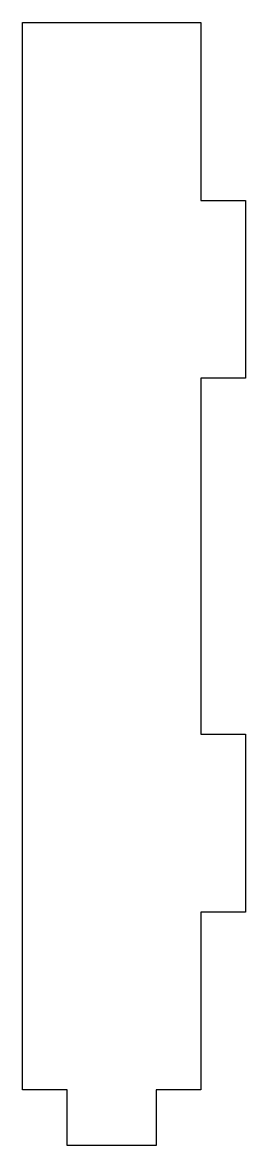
# Model space of a CAD drawing. Header units: inches. Extents: x -0.5 to 0.12, y -0.16 to 3.
import ezdxf

# ---------------------------------------------------------------- set-up
doc = ezdxf.new("R2010")
doc.units = ezdxf.units.IN
doc.layers.get('0').update_dxf_attribs({"linetype": 'CONTINUOUS'})

msp = doc.modelspace()

# ---------------------------------------------------------------- linework, layer by layer
msp.add_lwpolyline([(0, 2.5), (0.125, 2.5), (0.125, 2), (0, 2), (0, 1), (0.125, 1), (0.125, 0.5), (0, 0.5), (0, 0), (-0.125, 0), (-0.125, -0.1562), (-0.375, -0.1562), (-0.375, 0), (-0.5, 0), (-0.5, 3), (0, 3)], close=True)

doc.saveas('drawing.dxf')
